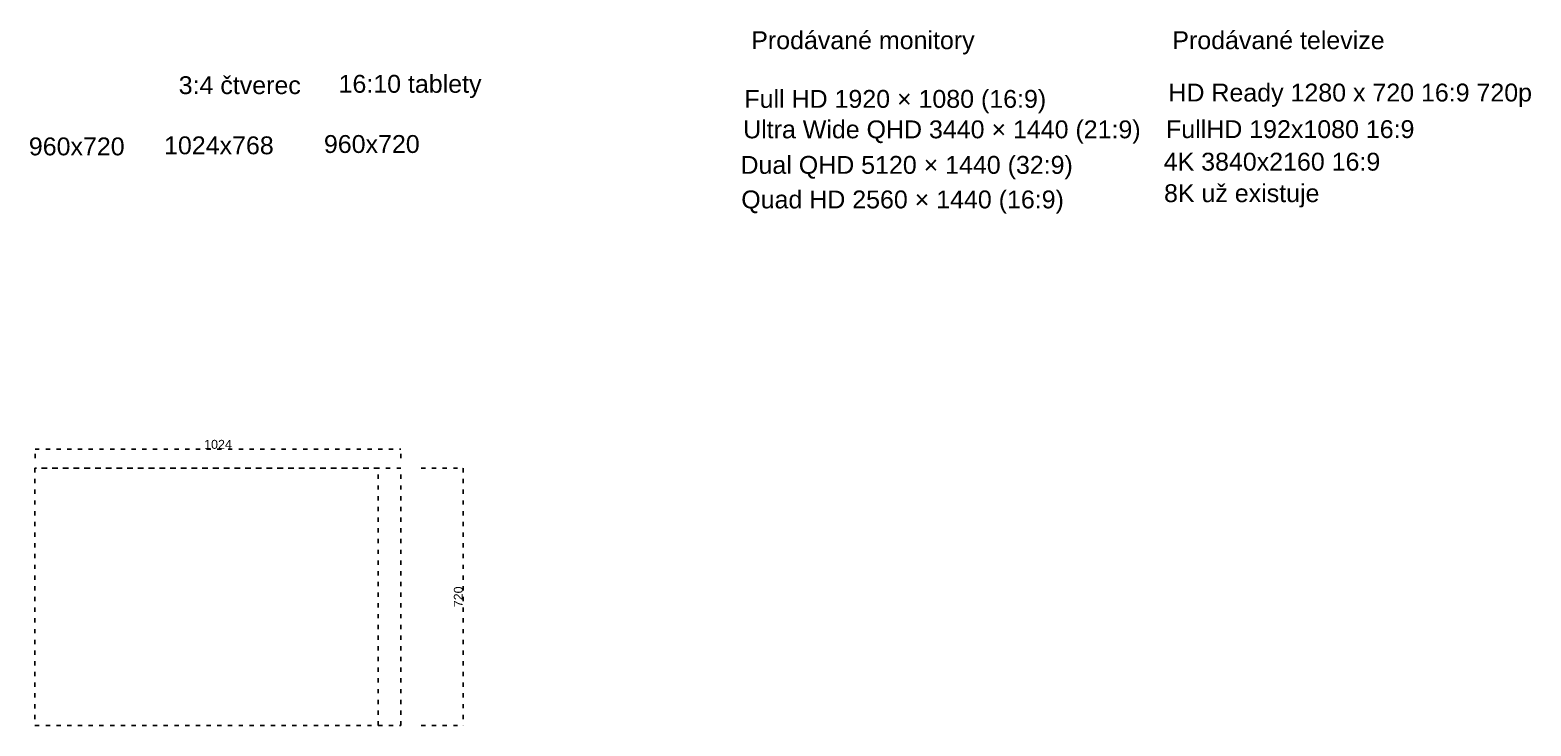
# Model space of a CAD drawing. Header units: millimetres. Extents: x 368 to 21415, y -5781 to 3895.
# Drawn here: x 6094 to 10293, y 1556 to 3503 of the extents above; entities that cross this region are included whole.
import ezdxf

# ---------------------------------------------------------------- set-up
doc = ezdxf.new("R2010")
doc.units = ezdxf.units.MM
doc.linetypes.add('ACAD_ISO03W100', pattern=[30, 12, -18])
doc.layers.add('Layer8', color=201, linetype='Continuous')
doc.styles.add('Annotative', font='arial.ttf')
doc.styles.get("Standard").update_dxf_attribs({"font": 'arial.ttf'})
doc.dimstyles.new('ISO-25', dxfattribs={"dimtxt": 25, "dimasz": 2.5, "dimexe": 1.25, "dimexo": 0.625, "dimtad": 1, "dimtxsty": 'Standard', "dimblk": 'ARCHTICK', "dimcen": 2.5, "dimadec": 0, "dimazin": 0, "dimtfac": 1, "dimtmove": 0, "dimatfit": 3, "dimldrblk": 'ARCHTICK', "dimfxl": 1, "dimarcsym": 0})

# ---------------------------------------------------------------- blocks, each defined once
blk = doc.blocks.new('_ArchTick')
at = {"color": 0, "linetype": 'ByBlock', "lineweight": 30, "const_width": 0.15}
blk.add_lwpolyline([(-0.5, -0.5), (0.5, 0.5)], dxfattribs=at)
blk = doc.blocks.new('*D66')
at = {"layer": 'Defpoints', "color": 0, "linetype": 'ACAD_ISO03W100', "transparency": 16777216}
for p in [(7131.6, 2330.3), (6107.6, 2304.6), (7131.6, 2304.6)]:
    blk.add_point(p, dxfattribs=at)
at = {"layer": 'Layer8', "color": 0, "linetype": 'ACAD_ISO03W100', "lineweight": -2, "transparency": 16777216}
for p, q in [((6107.6, 2305.3), (6107.6, 2331.6)), ((6107.6, 2330.3), (7131.6, 2330.3)), ((7131.6, 2305.3), (7131.6, 2331.6))]:
    blk.add_line(p, q, dxfattribs=at)
at = {"layer": 'Layer8', "color": 0, "linetype": 'ACAD_ISO03W100', "lineweight": -2, "transparency": 16777216, "xscale": 2.5, "yscale": 2.5, "zscale": 2.5, "rotation": 180}
blk.add_blockref('_ArchTick', (6107.6, 2330.3), dxfattribs=at)
at = {"layer": 'Layer8', "color": 0, "linetype": 'ACAD_ISO03W100', "lineweight": -2, "transparency": 16777216, "xscale": 2.5, "yscale": 2.5, "zscale": 2.5}
blk.add_blockref('_ArchTick', (7131.6, 2330.3), dxfattribs=at)
at = {"layer": 'Layer8', "color": 0, "linetype": 'ACAD_ISO03W100', "transparency": 16777216, "insert": (6619.6, 2343.7), "char_height": 25, "attachment_point": 5}
blk.add_mtext('1024', dxfattribs=at)
blk = doc.blocks.new('*D67')
at = {"layer": 'Defpoints', "color": 0, "linetype": 'ACAD_ISO03W100', "transparency": 16777216}
for p in [(7187.5, 2277.1), (7187.5, 1557.1), (7305.6, 1557.1)]:
    blk.add_point(p, dxfattribs=at)
at = {"layer": 'Layer8', "color": 0, "linetype": 'ACAD_ISO03W100', "lineweight": -2, "transparency": 16777216}
for p, q in [((7188.1, 2277.1), (7306.9, 2277.1)), ((7305.6, 2277.1), (7305.6, 1557.1)), ((7188.1, 1557.1), (7306.9, 1557.1))]:
    blk.add_line(p, q, dxfattribs=at)
at = {"layer": 'Layer8', "color": 0, "linetype": 'ACAD_ISO03W100', "lineweight": -2, "transparency": 16777216, "xscale": 2.5, "yscale": 2.5, "zscale": 2.5}
for p, rotation in [((7305.6, 2277.1), 90), ((7305.6, 1557.1), 270)]:
    blk.add_blockref('_ArchTick', p, dxfattribs=dict(at, rotation=rotation))
at = {"layer": 'Layer8', "color": 0, "linetype": 'ACAD_ISO03W100', "transparency": 16777216, "insert": (7292.2, 1917.1), "char_height": 25, "attachment_point": 5, "rotation": 90}
blk.add_mtext('720', dxfattribs=at)

msp = doc.modelspace()

# ---------------------------------------------------------------- linework, layer by layer
at = {"layer": 'Layer8', "color": 4, "linetype": 'ACAD_ISO03W100'}
for p, q in [((7067.559, 1557.075), (7067.559, 2277.075)), ((6107.559, 1557.075), (7067.559, 1557.075))]:
    msp.add_line(p, q, dxfattribs=at)
at = {"layer": 'Layer8', "color": 11, "linetype": 'ACAD_ISO03W100', "true_color": 0xf27172}
for p, q in [((7131.559, 1557.075), (7131.559, 2277.075)), ((6107.559, 1557.075), (7131.559, 1557.075))]:
    msp.add_line(p, q, dxfattribs=at)
at = {"layer": 'Layer8', "color": 4, "linetype": 'ACAD_ISO03W100'}
msp.add_lwpolyline([(6107.559, 1557.075), (7067.559, 1557.075), (7067.559, 2277.075), (6107.559, 2277.075)], close=True, dxfattribs=at)
at = {"layer": 'Layer8', "color": 11, "linetype": 'ACAD_ISO03W100', "true_color": 0xf27172}
msp.add_lwpolyline([(6107.559, 1557.075), (7131.559, 1557.075), (7131.559, 2277.075), (6107.559, 2277.075)], close=True, dxfattribs=at)

# ---------------------------------------------------------------- texts
at = {"layer": 'Layer8', "color": 4, "linetype": 'ACAD_ISO03W100', "char_height": 50, "attachment_point": 1, "style": 'Annotative'}
for s, insert, width in [('Prodávané monitory', (8111.59, 3499.895), 1147.09187), ('Prodávané televize', (9289.828, 3499.895), 1147.09187), ('3:4 čtverec', (6509.686, 3374.09), 372.72487), ('16:10 tablety', (6956.956, 3377.817), 566.54177), ('Full HD 1920 × 1080 (16:9)', (8092.459, 3335.656), 1147.09187), ('HD Ready 1280 x 720 16:9 720p', (9278.936, 3353.373), 1147.09187), ('Ultra Wide QHD 3440 × 1440 (21:9)', (8088.973, 3250.348), 1391.41089), ('FullHD 192x1080 16:9', (9272.232, 3250.999), 1391.41089), ('960x720', (6090.37, 3202.662), 372.72487), ('1024x768', (6468.686, 3205.642), 372.72487), ('960x720', (6915.956, 3209.369), 372.72487), (' Dual QHD 5120 × 1440 (32:9)', (8062.189, 3150.985), 1141.48049), ('4K 3840x2160 16:9', (9265.731, 3159.89), 1141.48049), ('8K už existuje ', (9266.607, 3071.777), 1146.38183), ('Quad HD 2560 × 1440 (16:9)', (8083.689, 3054.224), 1146.38183)]:
    msp.add_mtext(s, dxfattribs=dict(at, insert=insert, width=width))

# ---------------------------------------------------------------- dimensions: what is measured, and where the dimension line sits
at = {"layer": 'Layer8', "color": 11, "linetype": 'ACAD_ISO03W100', "true_color": 0xf27172}
dim = msp.add_linear_dim(base=(7131.559, 2330.313), p1=(6107.559, 2304.631), p2=(7131.559, 2304.631), dimstyle='ISO-25', dxfattribs=at)
dim.commit()
dim.dimension.update_dxf_attribs({"geometry": '*D66', "text_midpoint": (6619.559, 2343.702)})
at = {"layer": 'Layer8', "color": 4, "linetype": 'ACAD_ISO03W100'}
dim = msp.add_linear_dim(base=(7305.605, 1557.075), p1=(7187.519, 2277.075), p2=(7187.519, 1557.075), angle=90, dimstyle='ISO-25', dxfattribs=at)
dim.commit()
dim.dimension.update_dxf_attribs({"geometry": '*D67', "text_midpoint": (7292.215, 1917.075)})

doc.saveas('drawing.dxf')
